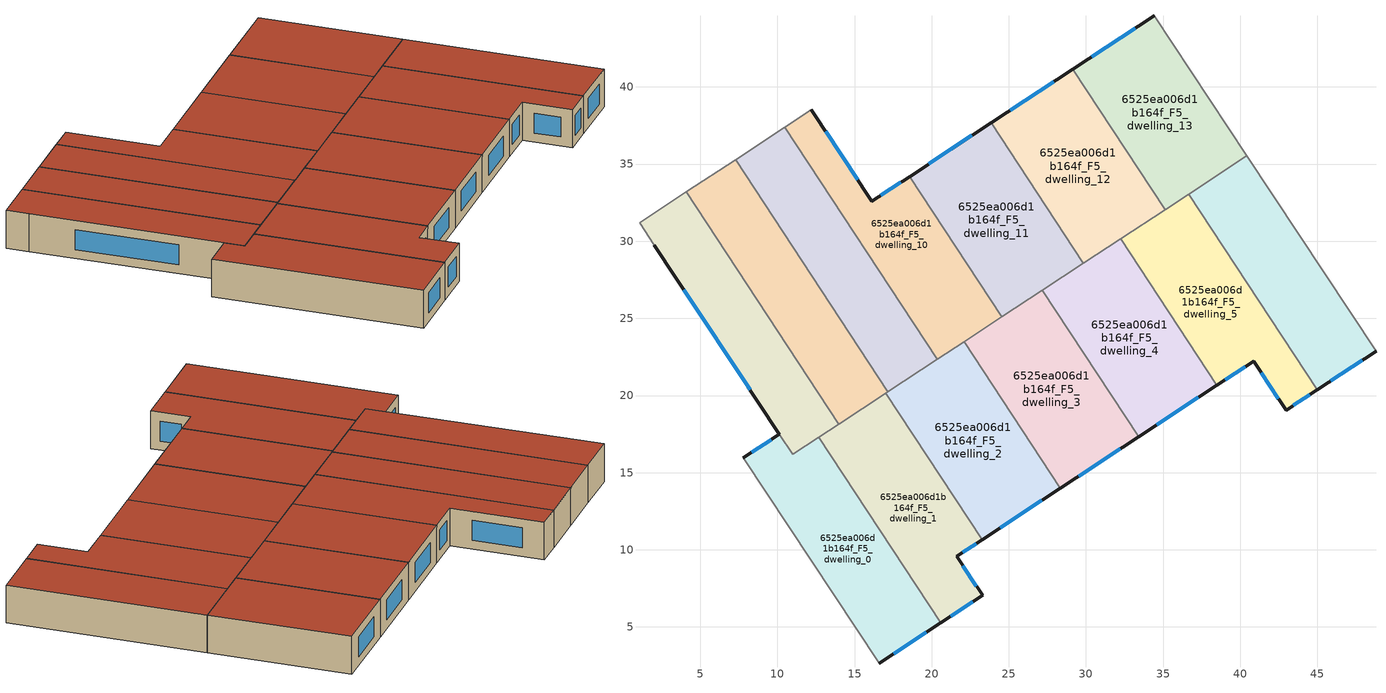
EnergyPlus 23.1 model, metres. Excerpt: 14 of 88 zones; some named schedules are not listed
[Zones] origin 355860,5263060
6525ea006d1b164f_F5_dwelling_0
 floor to 6525ea006d1b164f_F4_dwelling_0 (EU_floor_Construction): 12.67,17.3 20.58,5.26 16.6,2.64 7.8,15.95 10.13,17.48 10.99,16.19 z15
 wall outside (EU_wall_Construction): 16.6,2.64 20.58,5.26 / 10.13,17.48 7.8,15.95 z15:18
 wall adiabatic (EU_wall_Construction): 7.8,15.95 16.6,2.64 z15:18
 wall to 6525ea006d1b164f_F5_dwelling_1 (EU_wall_Construction): 20.58,5.26 12.67,17.3 z15:18
 wall to 6525ea006d1b164f_F5_dwelling_7 (EU_wall_Construction): 12.67,17.3 10.99,16.19 10.13,17.48 z15:18
 window (EU_Window_Construction): 17.54,3.26 19.65,4.64 / 9.58,17.12 8.34,16.31 z15.7:17.3
 roof outside (EU_roof_Construction): 20.58,5.26 12.67,17.3 10.99,16.19 10.13,17.48 7.8,15.95 16.6,2.64 z18
6525ea006d1b164f_F5_dwelling_1
 floor to 6525ea006d1b164f_F4_dwelling_1 (EU_floor_Construction): 17.02,20.16 23.26,10.65 21.62,9.57 23.29,7.04 20.58,5.26 12.67,17.3 z15
 wall outside (EU_wall_Construction): 20.58,5.26 23.29,7.04 21.62,9.57 23.26,10.65 z15:18
 wall to 6525ea006d1b164f_F5_dwelling_2 (EU_wall_Construction): 23.26,10.65 17.02,20.16 z15:18
 wall to 6525ea006d1b164f_F5_dwelling_8 (EU_wall_Construction): 17.02,20.16 13.96,18.15 z15:18
 wall to 6525ea006d1b164f_F5_dwelling_7 (EU_wall_Construction): 13.96,18.14 12.67,17.3 z15:18
 window (EU_Window_Construction): 22,9.83 22.88,10.4 / 22.9,7.63 22.01,8.98 / 21.22,5.68 22.66,6.62 z15.7:17.3
 roof outside (EU_roof_Construction): 23.29,7.04 21.62,9.57 23.26,10.65 17.02,20.16 12.67,17.3 20.58,5.26 z18
6525ea006d1b164f_F5_dwelling_10
 floor to 6525ea006d1b164f_F4_dwelling_10 (EU_floor_Construction): 18.56,34.19 24.54,25.09 20.37,22.35 10.48,37.4 12.2,38.53 16.12,32.59 z15
 wall outside (EU_wall_Construction): 18.56,34.19 16.12,32.59 12.2,38.53 z15:18
 wall to 6525ea006d1b164f_F5_dwelling_11 (EU_wall_Construction): 24.54,25.09 18.56,34.19 z15:18
 wall to 6525ea006d1b164f_F5_dwelling_9 (EU_wall_Construction): 10.48,37.4 20.37,22.35 z15:18
 wall adiabatic (EU_wall_Construction): 12.2,38.53 10.48,37.4 z15:18
 wall to 6525ea006d1b164f_F5_dwelling_3 (EU_wall_Construction): 22.1,23.49 24.54,25.09 z15:18
 wall to 6525ea006d1b164f_F5_dwelling_2 (EU_wall_Construction): 20.37,22.35 22.1,23.49 z15:18
 window (EU_Window_Construction): 15.2,33.98 13.12,37.13 / 17.99,33.82 16.7,32.97 z15.7:17.3
 roof outside (EU_roof_Construction): 24.54,25.09 18.56,34.19 16.12,32.59 12.2,38.53 10.48,37.4 20.37,22.35 z18
6525ea006d1b164f_F5_dwelling_11
 floor to 6525ea006d1b164f_F4_dwelling_11 (EU_floor_Construction): 23.85,37.67 29.83,28.57 24.54,25.09 18.56,34.19 z15
 wall outside (EU_wall_Construction): 23.85,37.67 18.56,34.19 z15:18
 wall to 6525ea006d1b164f_F5_dwelling_12 (EU_wall_Construction): 29.83,28.57 23.85,37.67 z15:18
 wall to 6525ea006d1b164f_F5_dwelling_4 (EU_wall_Construction): 27.17,26.82 29.83,28.57 z15:18
 wall to 6525ea006d1b164f_F5_dwelling_3 (EU_wall_Construction): 24.54,25.09 27.17,26.82 z15:18
 window (EU_Window_Construction): 22.61,36.85 19.8,35.01 z15.7:17.3
 roof outside (EU_roof_Construction): 29.83,28.57 23.85,37.67 18.56,34.19 24.54,25.09 z18
6525ea006d1b164f_F5_dwelling_12
 floor to 6525ea006d1b164f_F4_dwelling_12 (EU_floor_Construction): 29.14,41.15 35.12,32.04 29.83,28.57 23.85,37.67 z15
 wall outside (EU_wall_Construction): 29.14,41.15 23.85,37.67 z15:18
 wall to 6525ea006d1b164f_F5_dwelling_13 (EU_wall_Construction): 35.12,32.04 29.14,41.15 z15:18
 wall to 6525ea006d1b164f_F5_dwelling_5 (EU_wall_Construction): 32.25,30.15 35.12,32.04 z15:18
 wall to 6525ea006d1b164f_F5_dwelling_4 (EU_wall_Construction): 29.83,28.57 32.25,30.15 z15:18
 window (EU_Window_Construction): 27.9,40.33 25.09,38.49 z15.7:17.3
 roof outside (EU_roof_Construction): 35.12,32.04 29.14,41.15 23.85,37.67 29.83,28.57 z18
6525ea006d1b164f_F5_dwelling_13
 floor to 6525ea006d1b164f_F4_dwelling_13 (EU_floor_Construction): 34.41,44.62 40.43,35.53 35.12,32.04 29.14,41.15 z15
 wall outside (EU_wall_Construction): 34.41,44.62 29.14,41.15 z15:18
 wall adiabatic (EU_wall_Construction): 40.43,35.53 34.41,44.62 z15:18
 wall to 6525ea006d1b164f_F5_dwelling_6 (EU_wall_Construction): 36.65,33.04 40.43,35.53 z15:18
 wall to 6525ea006d1b164f_F5_dwelling_5 (EU_wall_Construction): 35.12,32.04 36.65,33.04 z15:18
 window (EU_Window_Construction): 33.18,43.8 30.38,41.96 z15.7:17.3
 roof outside (EU_roof_Construction): 40.43,35.53 34.41,44.62 29.14,41.15 35.12,32.04 z18
6525ea006d1b164f_F5_dwelling_2
 floor to 6525ea006d1b164f_F4_dwelling_2 (EU_floor_Construction): 22.1,23.49 28.33,13.99 23.26,10.65 17.02,20.16 z15
 wall outside (EU_wall_Construction): 23.26,10.65 28.33,13.99 z15:18
 wall to 6525ea006d1b164f_F5_dwelling_3 (EU_wall_Construction): 28.33,13.99 22.1,23.49 z15:18
 wall to 6525ea006d1b164f_F5_dwelling_9 (EU_wall_Construction): 20.37,22.35 17.16,20.25 z15:18
 wall to 6525ea006d1b164f_F5_dwelling_8 (EU_wall_Construction): 17.16,20.25 17.02,20.15 z15:18
 window (EU_Window_Construction): 24.45,11.44 27.14,13.2 z15.7:17.3
 roof outside (EU_roof_Construction): 28.33,13.99 22.1,23.49 17.02,20.16 23.26,10.65 z18
6525ea006d1b164f_F5_dwelling_3
 floor to 6525ea006d1b164f_F4_dwelling_3 (EU_floor_Construction): 27.17,26.82 33.41,17.32 28.33,13.99 22.1,23.49 z15
 wall outside (EU_wall_Construction): 28.33,13.99 33.41,17.32 z15:18
 wall to 6525ea006d1b164f_F5_dwelling_4 (EU_wall_Construction): 33.41,17.32 27.17,26.82 z15:18
 window (EU_Window_Construction): 29.53,14.77 32.22,16.54 z15.7:17.3
 roof outside (EU_roof_Construction): 33.41,17.32 27.17,26.82 22.1,23.49 28.33,13.99 z18
6525ea006d1b164f_F5_dwelling_4
 floor to 6525ea006d1b164f_F4_dwelling_4 (EU_floor_Construction): 32.25,30.15 38.48,20.66 33.41,17.32 27.17,26.82 z15
 wall outside (EU_wall_Construction): 33.41,17.32 38.48,20.66 z15:18
 wall to 6525ea006d1b164f_F5_dwelling_5 (EU_wall_Construction): 38.48,20.66 32.25,30.15 z15:18
 window (EU_Window_Construction): 34.6,18.11 37.29,19.87 z15.7:17.3
 roof outside (EU_roof_Construction): 38.48,20.66 32.25,30.15 27.17,26.82 33.41,17.32 z18
6525ea006d1b164f_F5_dwelling_5
 floor to 6525ea006d1b164f_F4_dwelling_5 (EU_floor_Construction): 36.65,33.04 44.97,20.37 42.97,19.05 40.87,22.23 38.48,20.66 32.25,30.15 z15
 wall outside (EU_wall_Construction): 38.48,20.66 40.87,22.23 42.97,19.05 44.97,20.37 z15:18
 wall to 6525ea006d1b164f_F5_dwelling_6 (EU_wall_Construction): 44.97,20.37 36.65,33.04 z15:18
 window (EU_Window_Construction): 43.44,19.36 44.5,20.06 / 41.36,21.48 42.48,19.8 / 39.04,21.03 40.31,21.86 z15.7:17.3
 roof outside (EU_roof_Construction): 44.97,20.37 36.65,33.04 32.25,30.15 38.48,20.66 40.87,22.23 42.97,19.05 z18
6525ea006d1b164f_F5_dwelling_6
 floor to 6525ea006d1b164f_F4_dwelling_6 (EU_floor_Construction): 40.43,35.53 48.8,22.88 44.97,20.37 36.65,33.04 z15
 wall outside (EU_wall_Construction): 44.97,20.37 48.8,22.88 z15:18
 wall adiabatic (EU_wall_Construction): 48.8,22.88 40.43,35.53 z15:18
 window (EU_Window_Construction): 45.87,20.96 47.9,22.29 z15.7:17.3
 roof outside (EU_roof_Construction): 48.8,22.88 40.43,35.53 36.65,33.04 44.97,20.37 z18
6525ea006d1b164f_F5_dwelling_7
 floor to 6525ea006d1b164f_F4_dwelling_7 (EU_floor_Construction): 4.08,33.19 13.96,18.14 10.99,16.19 2.03,29.74 1.06,31.21 z15
 wall outside (EU_wall_Construction): 2.03,29.74 10.13,17.48 z15:18
 wall adiabatic (EU_wall_Construction): 4.08,33.19 1.06,31.21 2.03,29.74 z15:18
 wall to 6525ea006d1b164f_F5_dwelling_8 (EU_wall_Construction): 13.96,18.14 4.08,33.19 z15:18
 window (EU_Window_Construction): 3.93,26.86 8.23,20.36 z15.7:17.3
 roof outside (EU_roof_Construction): 13.96,18.14 4.08,33.19 1.06,31.21 2.03,29.74 10.99,16.19 z18
6525ea006d1b164f_F5_dwelling_8
 floor to 6525ea006d1b164f_F4_dwelling_8 (EU_floor_Construction): 7.28,35.3 17.16,20.25 13.96,18.14 4.08,33.19 z15
 wall adiabatic (EU_wall_Construction): 7.28,35.3 4.08,33.19 z15:18
 wall to 6525ea006d1b164f_F5_dwelling_9 (EU_wall_Construction): 17.16,20.25 7.28,35.3 z15:18
 roof outside (EU_roof_Construction): 17.16,20.25 7.28,35.3 4.08,33.19 13.96,18.14 z18
6525ea006d1b164f_F5_dwelling_9
 floor to 6525ea006d1b164f_F4_dwelling_9 (EU_floor_Construction): 10.48,37.4 20.37,22.35 17.16,20.25 7.28,35.3 z15
 wall adiabatic (EU_wall_Construction): 10.48,37.4 7.28,35.3 z15:18
 roof outside (EU_roof_Construction): 20.37,22.35 10.48,37.4 7.28,35.3 17.16,20.25 z18
[Building]
EU S2 Campaign: North Axis=0; Terrain=City; Solar Distribution=FullExterior
[Site:Location]
Budapest.Ferenc.Liszt.Intl.AP: Latitude=47.437; Longitude=19.256; Time Zone=1; Elevation=185
[SizingPeriod:WeatherFileDays]
AnnualSizingPeriod: Begin Month=1; Begin Day of Month=1; End Month=12; End Day of Month=31; Day of Week for Start Day=Monday; Use Weather File Daylight Saving Period=No; Use Weather File Rain and Snow Indicators=No
[MATERIAL]
EU_InternalMass_Material: Roughness=MediumRough; Thickness=0.1; Conductivity=1; Density=1800; Specific Heat=900; Thermal Absorptance=0.9; Solar Absorptance=0.7; Visible Absorptance=0.7
[MATERIAL:NOMASS] Roughness=MediumRough; Thermal Absorptance=0.9; Solar Absorptance=0.7; Visible Absorptance=0.7
Name | Thermal Resistance
EU_wall_NoMass | 0.832559
EU_roof_NoMass | 1.39638
EU_floor_NoMass | 0.872794
[WINDOWMATERIAL:SIMPLEGLAZINGSYSTEM]
EU_Window_SimpleGlazing: UFactor=2.79869; Solar Heat Gain Coefficient=0.75; Visible Transmittance=0.75
[CONSTRUCTION]
EU_wall_Construction: EU_wall_NoMass
EU_roof_Construction: EU_roof_NoMass
EU_floor_Construction: EU_floor_NoMass
EU_Window_Construction: EU_Window_SimpleGlazing
EU_InternalMass_Construction: EU_InternalMass_Material
[ZONE] Type=1; Multiplier=1; Ceiling Height=autocalculate; Floor Area=autocalculate; Part of Total Floor Area=Yes
Name | Volume
6525ea006d1b164f_F5_dwelling_0 | 219.908
6525ea006d1b164f_F5_dwelling_1 | 206.922
6525ea006d1b164f_F5_dwelling_10 | 206.948
6525ea006d1b164f_F5_dwelling_11 | 206.927
6525ea006d1b164f_F5_dwelling_12 | 206.943
6525ea006d1b164f_F5_dwelling_13; 6525ea006d1b164f_F5_dwelling_5 | 206.938
6525ea006d1b164f_F5_dwelling_2 | 206.945
6525ea006d1b164f_F5_dwelling_3 | 206.907
6525ea006d1b164f_F5_dwelling_4 | 206.917
6525ea006d1b164f_F5_dwelling_6 | 206.914
6525ea006d1b164f_F5_dwelling_7 | 193.815
6525ea006d1b164f_F5_dwelling_8 | 206.9
6525ea006d1b164f_F5_dwelling_9 | 206.952
[INTERNALMASS] Construction=EU_InternalMass_Construction
Name | Zone or ZoneList | Surface Area
6525ea006d1b164f_F5_dwelling_0_EU_InternalMass | 6525ea006d1b164f_F5_dwelling_0 | 73.3028
6525ea006d1b164f_F5_dwelling_1_EU_InternalMass | 6525ea006d1b164f_F5_dwelling_1 | 68.974
6525ea006d1b164f_F5_dwelling_2_EU_InternalMass | 6525ea006d1b164f_F5_dwelling_2 | 68.9817
6525ea006d1b164f_F5_dwelling_3_EU_InternalMass | 6525ea006d1b164f_F5_dwelling_3 | 68.9693
6525ea006d1b164f_F5_dwelling_4_EU_InternalMass | 6525ea006d1b164f_F5_dwelling_4 | 68.9721
6525ea006d1b164f_F5_dwelling_5_EU_InternalMass | 6525ea006d1b164f_F5_dwelling_5 | 68.9795
6525ea006d1b164f_F5_dwelling_6_EU_InternalMass | 6525ea006d1b164f_F5_dwelling_6 | 68.971
6525ea006d1b164f_F5_dwelling_7_EU_InternalMass | 6525ea006d1b164f_F5_dwelling_7 | 64.6528
6525ea006d1b164f_F5_dwelling_8_EU_InternalMass | 6525ea006d1b164f_F5_dwelling_8 | 68.9668
6525ea006d1b164f_F5_dwelling_9_EU_InternalMass | 6525ea006d1b164f_F5_dwelling_9 | 68.9839
6525ea006d1b164f_F5_dwelling_10_EU_InternalMass | 6525ea006d1b164f_F5_dwelling_10 | 68.9825
6525ea006d1b164f_F5_dwelling_11_EU_InternalMass | 6525ea006d1b164f_F5_dwelling_11 | 68.9758
6525ea006d1b164f_F5_dwelling_12_EU_InternalMass | 6525ea006d1b164f_F5_dwelling_12 | 68.9811
6525ea006d1b164f_F5_dwelling_13_EU_InternalMass | 6525ea006d1b164f_F5_dwelling_13 | 68.9796
[OTHEREQUIPMENT] Fuel Type=Electricity; Design Level Calculation Method=Watts/Area; Power per Zone Floor Area=1; Fraction Latent=0; Fraction Radiant=0; Fraction Lost=0; Carbon Dioxide Generation Rate=0; EndUse Subcategory=EU_Step8_InternalGains
Name | Zone or ZoneList or Space or SpaceList | Schedule
EU_Step8_InternalGain_6525ea006d1b164f_F5_dwelling_0_f000 | 6525ea006d1b164f_F5_dwelling_0 | EU_Step8_GainSchedule_6525ea006d1b164f_F5_dwelling_0_f000
EU_Step8_InternalGain_6525ea006d1b164f_F5_dwelling_1_f000 | 6525ea006d1b164f_F5_dwelling_1 | EU_Step8_GainSchedule_6525ea006d1b164f_F5_dwelling_1_f000
EU_Step8_InternalGain_6525ea006d1b164f_F5_dwelling_2_f000 | 6525ea006d1b164f_F5_dwelling_2 | EU_Step8_GainSchedule_6525ea006d1b164f_F5_dwelling_2_f000
EU_Step8_InternalGain_6525ea006d1b164f_F5_dwelling_3_f000 | 6525ea006d1b164f_F5_dwelling_3 | EU_Step8_GainSchedule_6525ea006d1b164f_F5_dwelling_3_f000
EU_Step8_InternalGain_6525ea006d1b164f_F5_dwelling_4_f000 | 6525ea006d1b164f_F5_dwelling_4 | EU_Step8_GainSchedule_6525ea006d1b164f_F5_dwelling_4_f000
EU_Step8_InternalGain_6525ea006d1b164f_F5_dwelling_5_f000 | 6525ea006d1b164f_F5_dwelling_5 | EU_Step8_GainSchedule_6525ea006d1b164f_F5_dwelling_5_f000
EU_Step8_InternalGain_6525ea006d1b164f_F5_dwelling_6_f000 | 6525ea006d1b164f_F5_dwelling_6 | EU_Step8_GainSchedule_6525ea006d1b164f_F5_dwelling_6_f000
EU_Step8_InternalGain_6525ea006d1b164f_F5_dwelling_7_f000 | 6525ea006d1b164f_F5_dwelling_7 | EU_Step8_GainSchedule_6525ea006d1b164f_F5_dwelling_7_f000
EU_Step8_InternalGain_6525ea006d1b164f_F5_dwelling_8_f000 | 6525ea006d1b164f_F5_dwelling_8 | EU_Step8_GainSchedule_6525ea006d1b164f_F5_dwelling_8_f000
EU_Step8_InternalGain_6525ea006d1b164f_F5_dwelling_9_f000 | 6525ea006d1b164f_F5_dwelling_9 | EU_Step8_GainSchedule_6525ea006d1b164f_F5_dwelling_9_f000
EU_Step8_InternalGain_6525ea006d1b164f_F5_dwelling_10_f000 | 6525ea006d1b164f_F5_dwelling_10 | EU_Step8_GainSchedule_6525ea006d1b164f_F5_dwelling_10_f000
EU_Step8_InternalGain_6525ea006d1b164f_F5_dwelling_11_f000 | 6525ea006d1b164f_F5_dwelling_11 | EU_Step8_GainSchedule_6525ea006d1b164f_F5_dwelling_11_f000
EU_Step8_InternalGain_6525ea006d1b164f_F5_dwelling_12_f000 | 6525ea006d1b164f_F5_dwelling_12 | EU_Step8_GainSchedule_6525ea006d1b164f_F5_dwelling_12_f000
EU_Step8_InternalGain_6525ea006d1b164f_F5_dwelling_13_f000 | 6525ea006d1b164f_F5_dwelling_13 | EU_Step8_GainSchedule_6525ea006d1b164f_F5_dwelling_13_f000
[ZONEVENTILATION:DESIGNFLOWRATE] Schedule=EU_AlwaysOn; Design Flow Rate Calculation Method=AirChanges/Hour; Air Changes per Hour=0.475469; Ventilation Type=Natural; Fan Pressure Rise=0; Fan Total Efficiency=1; Constant Term Coefficient=1; Temperature Term Coefficient=0; Velocity Term Coefficient=0; Velocity Squared Term Coefficient=0; Minimum Indoor Temperature=-100; Maximum Indoor Temperature=100; Delta Temperature=-100; Minimum Outdoor Temperature=-100; Maximum Outdoor Temperature=100; Maximum Wind Speed=40
Name | Zone or ZoneList or Space or SpaceList
EU_ConstantAir_6525ea006d1b164f_F5_dwelling_0 | 6525ea006d1b164f_F5_dwelling_0
EU_ConstantAir_6525ea006d1b164f_F5_dwelling_1 | 6525ea006d1b164f_F5_dwelling_1
EU_ConstantAir_6525ea006d1b164f_F5_dwelling_2 | 6525ea006d1b164f_F5_dwelling_2
EU_ConstantAir_6525ea006d1b164f_F5_dwelling_3 | 6525ea006d1b164f_F5_dwelling_3
EU_ConstantAir_6525ea006d1b164f_F5_dwelling_4 | 6525ea006d1b164f_F5_dwelling_4
EU_ConstantAir_6525ea006d1b164f_F5_dwelling_5 | 6525ea006d1b164f_F5_dwelling_5
EU_ConstantAir_6525ea006d1b164f_F5_dwelling_6 | 6525ea006d1b164f_F5_dwelling_6
EU_ConstantAir_6525ea006d1b164f_F5_dwelling_7 | 6525ea006d1b164f_F5_dwelling_7
EU_ConstantAir_6525ea006d1b164f_F5_dwelling_8 | 6525ea006d1b164f_F5_dwelling_8
EU_ConstantAir_6525ea006d1b164f_F5_dwelling_9 | 6525ea006d1b164f_F5_dwelling_9
EU_ConstantAir_6525ea006d1b164f_F5_dwelling_10 | 6525ea006d1b164f_F5_dwelling_10
EU_ConstantAir_6525ea006d1b164f_F5_dwelling_11 | 6525ea006d1b164f_F5_dwelling_11
EU_ConstantAir_6525ea006d1b164f_F5_dwelling_12 | 6525ea006d1b164f_F5_dwelling_12
EU_ConstantAir_6525ea006d1b164f_F5_dwelling_13 | 6525ea006d1b164f_F5_dwelling_13
[HVACTEMPLATE:ZONE:IDEALLOADSAIRSYSTEM] System Availability Schedule=EU_AlwaysOn; Maximum Heating Supply Air Temperature=50; Minimum Cooling Supply Air Temperature=13; Maximum Heating Supply Air Humidity Ratio=0.0156; Minimum Cooling Supply Air Humidity Ratio=0.0077; Heating Limit=NoLimit; Cooling Limit=NoLimit; Heating Availability Schedule=EU_AlwaysOn; Cooling Availability Schedule=EU_CoolingOff; Dehumidification Control Type=ConstantSensibleHeatRatio; Cooling Sensible Heat Ratio=0.7; Dehumidification Setpoint=60; Humidification Control Type=None; Humidification Setpoint=30; Outdoor Air Method=None; Outdoor Air Flow Rate per Person=0.00944; Outdoor Air Flow Rate per Zone Floor Area=0; Outdoor Air Flow Rate per Zone=0; Demand Controlled Ventilation Type=None; Outdoor Air Economizer Type=NoEconomizer; Heat Recovery Type=None; Sensible Heat Recovery Effectiveness=0.7; Latent Heat Recovery Effectiveness=0.65
Name | Template Thermostat
6525ea006d1b164f_F5_dwelling_0 | EU_HeatOnly_6525ea006d1b164f_F5_dwelling_0
6525ea006d1b164f_F5_dwelling_1 | EU_HeatOnly_6525ea006d1b164f_F5_dwelling_1
6525ea006d1b164f_F5_dwelling_2 | EU_HeatOnly_6525ea006d1b164f_F5_dwelling_2
6525ea006d1b164f_F5_dwelling_3 | EU_HeatOnly_6525ea006d1b164f_F5_dwelling_3
6525ea006d1b164f_F5_dwelling_4 | EU_HeatOnly_6525ea006d1b164f_F5_dwelling_4
6525ea006d1b164f_F5_dwelling_5 | EU_HeatOnly_6525ea006d1b164f_F5_dwelling_5
6525ea006d1b164f_F5_dwelling_6 | EU_HeatOnly_6525ea006d1b164f_F5_dwelling_6
6525ea006d1b164f_F5_dwelling_7 | EU_HeatOnly_6525ea006d1b164f_F5_dwelling_7
6525ea006d1b164f_F5_dwelling_8 | EU_HeatOnly_6525ea006d1b164f_F5_dwelling_8
6525ea006d1b164f_F5_dwelling_9 | EU_HeatOnly_6525ea006d1b164f_F5_dwelling_9
6525ea006d1b164f_F5_dwelling_10 | EU_HeatOnly_6525ea006d1b164f_F5_dwelling_10
6525ea006d1b164f_F5_dwelling_11 | EU_HeatOnly_6525ea006d1b164f_F5_dwelling_11
6525ea006d1b164f_F5_dwelling_12 | EU_HeatOnly_6525ea006d1b164f_F5_dwelling_12
6525ea006d1b164f_F5_dwelling_13 | EU_HeatOnly_6525ea006d1b164f_F5_dwelling_13
[SIZING:ZONE] Zone Cooling Design Supply Air Temperature Input Method=SupplyAirTemperature; Zone Cooling Design Supply Air Temperature=13; Zone Heating Design Supply Air Temperature Input Method=SupplyAirTemperature; Zone Heating Design Supply Air Temperature=50; Zone Cooling Design Supply Air Humidity Ratio=0.008; Zone Heating Design Supply Air Humidity Ratio=0.008; Cooling Design Air Flow Method=DesignDay; Cooling Design Air Flow Rate=0; Cooling Minimum Air Flow per Zone Floor Area=0.000762; Cooling Minimum Air Flow=0; Cooling Minimum Air Flow Fraction=0.2; Heating Design Air Flow Method=DesignDay; Heating Design Air Flow Rate=0; Heating Maximum Air Flow per Zone Floor Area=0.002032; Heating Maximum Air Flow=0.141576; Heating Maximum Air Flow Fraction=0.3; Account for Dedicated Outdoor Air System=No; Dedicated Outdoor Air System Control Strategy=NeutralSupplyAir; Dedicated Outdoor Air Low Setpoint Temperature for Design=autosize; Dedicated Outdoor Air High Setpoint Temperature for Design=autosize; Zone Load Sizing Method=Sensible Load Only No Latent Load; Zone Latent Cooling Design Supply Air Humidity Ratio Input Method=HumidityRatioDifference; Zone Cooling Design Supply Air Humidity Ratio Difference=0.005; Zone Latent Heating Design Supply Air Humidity Ratio Input Method=HumidityRatioDifference; Zone Humidification Design Supply Air Humidity Ratio Difference=0.005
6525ea006d1b164f_F5_dwelling_0; 6525ea006d1b164f_F5_dwelling_1; 6525ea006d1b164f_F5_dwelling_2; 6525ea006d1b164f_F5_dwelling_3
